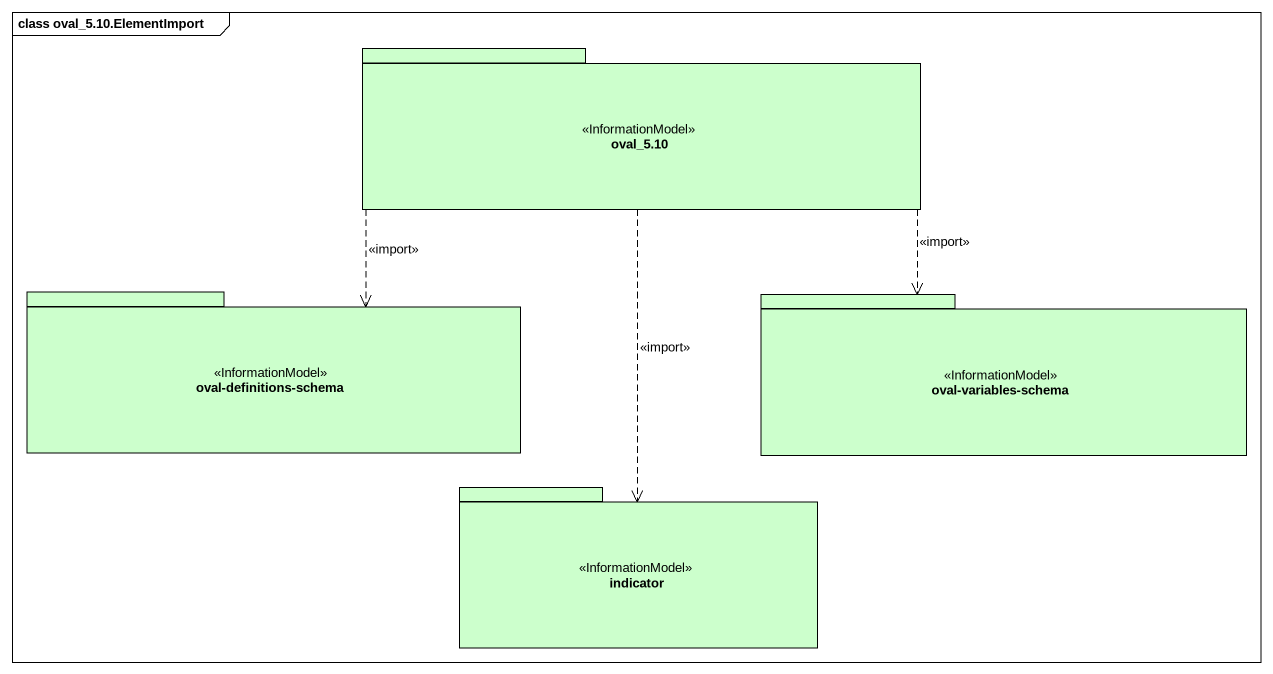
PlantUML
@startuml
mainframe class oval_5.10.ElementImport
package "oval_5.10" as oval_5_10 <<InformationModel>> #CCFFCC {
}
package "oval-definitions-schema" as oval_definitions_schema <<InformationModel>> #CCFFCC {
}
package "oval-variables-schema" as oval_variables_schema <<InformationModel>> #CCFFCC {
}
package indicator <<InformationModel>> #CCFFCC {
}
oval_5_10 ..> oval_definitions_schema : <<import>>
oval_5_10 ..> oval_variables_schema : <<import>>
oval_5_10 ..> indicator : <<import>>
@enduml
